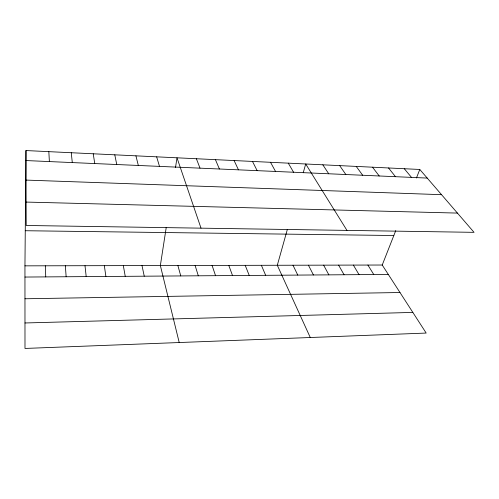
<?xml version="1.0" encoding="UTF-8"?>
<svg xmlns="http://www.w3.org/2000/svg" width="499" height="499" viewBox="0 0 499 499"><rect width="100%" height="100%" fill="white"/><g stroke="black" fill="none" stroke-linecap="round" stroke-linejoin="round"><path stroke-width="0.75" d="M395.763 230.594L382.228 265.025L426.183 333.064L24.994 348.445L24.95 265.848L25.967 150.555L419.79 169.467L474.05 232.341L26.191 225.479L25.967 150.555M166.254 227.351L160.354 265.537L179.216 342.532M175.498 167.539L177.002 157.809L201.022 228.155M287.293 229.646L277.307 265.268L310.272 337.505M303.249 172.729L305.7 163.99L346.955 230.395M416.434 178.018L419.79 169.467M24.981 322.972L412.841 312.411M24.969 298.77L399.992 292.52M24.956 277.051L388.309 274.438M24.95 265.848L382.228 265.025M25.262 230.725L393.823 235.522M26.123 202.076L457.433 213.085M26.054 180.089L441.553 194.685M25.998 160.559L427.219 178.074M404.29 168.724L411.488 177.388M388.54 167.97L395.489 176.69M372.522 167.202L379.221 175.979M356.236 166.417L362.679 175.255M339.676 165.624L345.851 174.519M322.828 164.813L328.729 173.777M367.9 265.056L373.782 274.544M353.367 265.094L359.043 274.65M288.272 163.154L293.574 172.236M338.609 265.125L344.073 274.756M270.533 162.3L275.529 171.45M323.633 265.156L328.872 274.868M308.426 265.194L313.441 274.974M252.488 161.433L257.153 170.652M292.988 265.231L297.766 275.086M234.118 160.553L238.453 169.835M261.382 265.3L265.661 275.317M215.425 159.655L219.404 168.999M245.209 265.337L249.226 275.436M196.388 158.744L200.005 168.157M228.773 265.374L232.528 275.56M212.081 265.418L215.556 275.679M195.115 265.456L198.303 275.804M156.655 156.836L159.487 166.385M177.875 265.493L180.763 275.928M135.921 155.838L138.329 165.462M141.997 265.58L144.248 276.19M114.782 154.821L116.754 164.52M123.328 265.618L125.237 276.327M93.232 153.786L94.748 163.56M104.335 265.661L105.888 276.471M85.011 265.711L86.196 276.608M71.251 152.731L72.293 162.58M65.344 265.755L66.149 276.752M48.833 151.652L49.382 161.576M45.328 265.799L45.74 276.901"/></g></svg>
